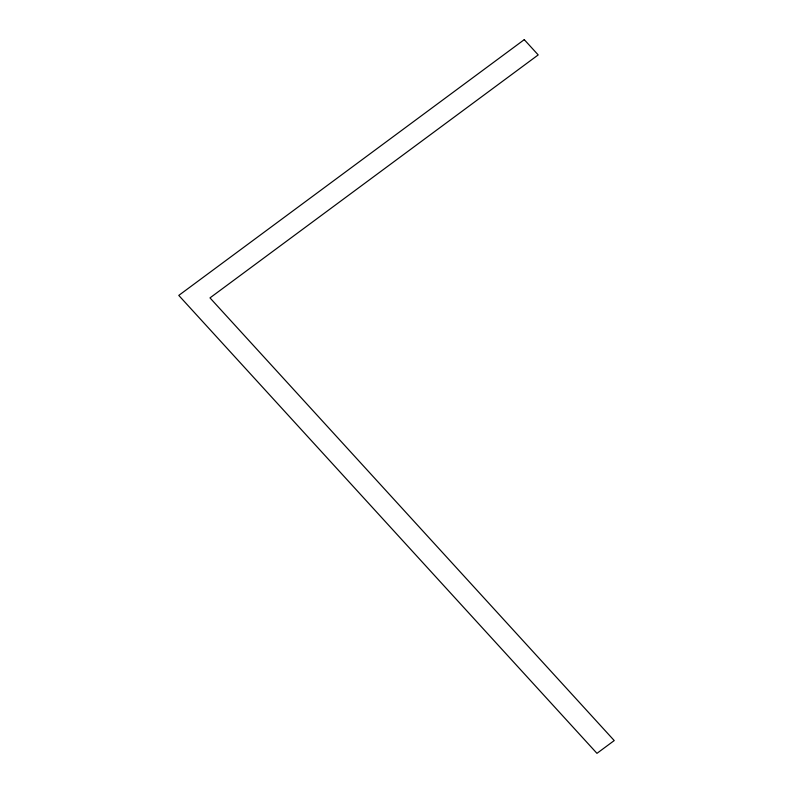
<?xml version="1.0" encoding="UTF-8"?>
<svg xmlns="http://www.w3.org/2000/svg" width="793" height="793" viewBox="0 0 793 793"><rect width="100%" height="100%" fill="white"/><g stroke="black" fill="none" stroke-linecap="round" stroke-linejoin="round"><path stroke-width="1.19" d="M524.262 39.65L178.772 295.412L596.96 753.35L614.228 740.563L209.986 297.89L538.199 54.915L524.262 39.65"/></g></svg>
